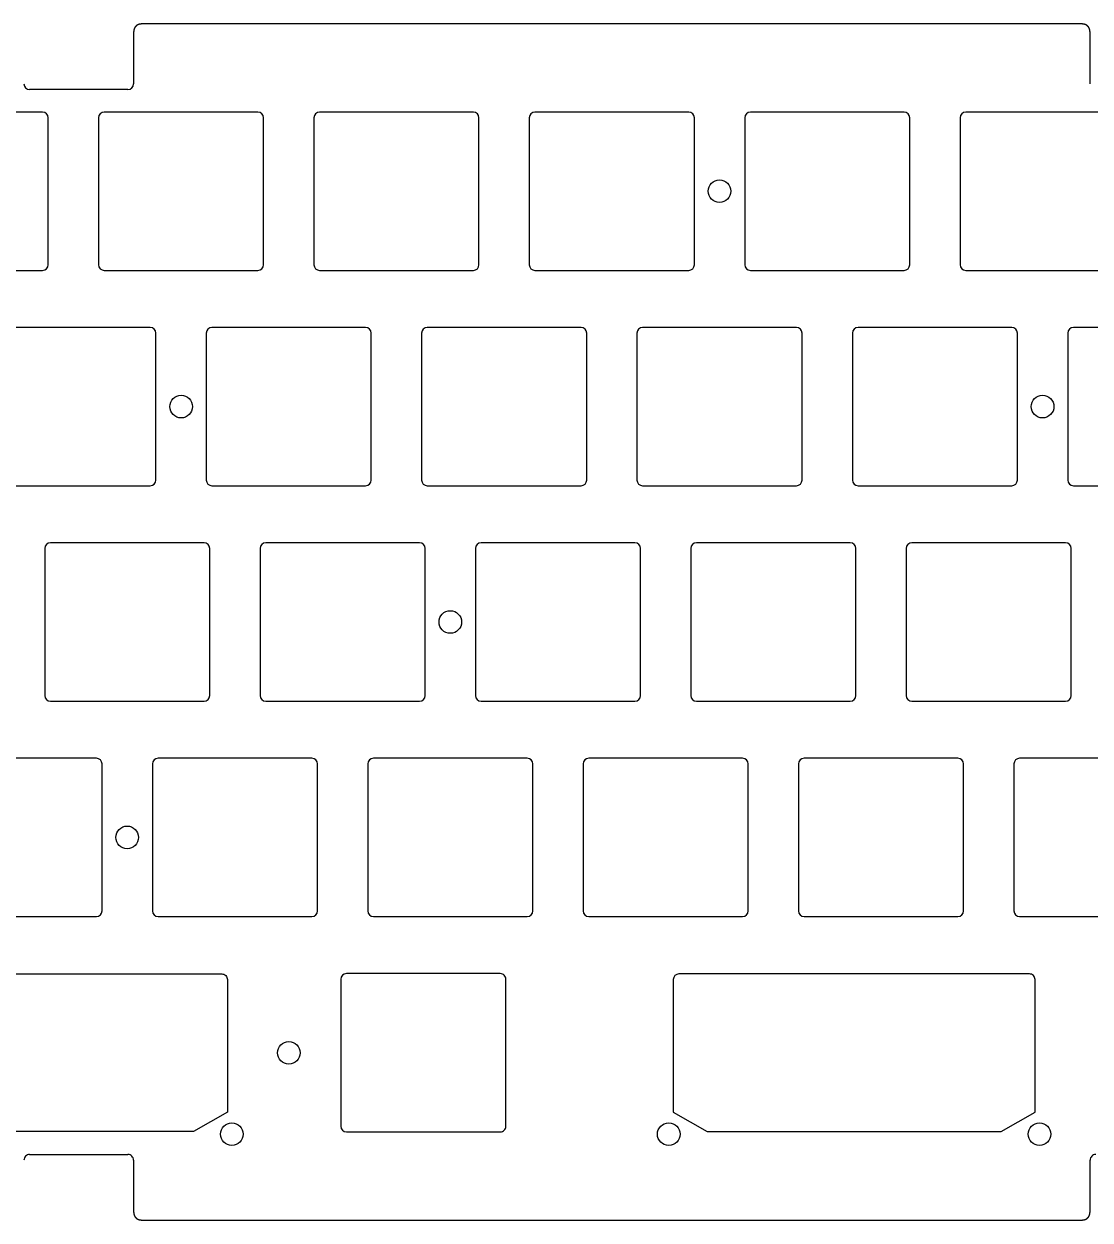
# Model space of a CAD drawing. Header units: millimetres. Extents: x -9 to 276, y -91 to 15.
# Drawn here: x 81.3 to 175.6, y -91 to 14.8 of the extents above; entities that cross this region are included whole.
import ezdxf

# ---------------------------------------------------------------- set-up
doc = ezdxf.new("R2010")
doc.units = ezdxf.units.MM
doc.layers.get('0').update_dxf_attribs({"linetype": 'CONTINUOUS'})
doc.layers.add('Edge.Cuts', color=53, linetype='CONTINUOUS', true_color=0xc8a339)

msp = doc.modelspace()

# ---------------------------------------------------------------- linework, layer by layer
for points in [[(99.34375, -69.725), (99.34375, -81.443), (96.34375, -83.175), (70.34375, -83.175), (67.34375, -81.443), (67.34375, -69.725, -0.4142123908), (67.84375, -69.225), (98.84375, -69.225, -0.4142135624)], [(123.98125, -69.7, 0.4142135624), (123.48125, -69.2), (109.88125, -69.2, 0.4142123908), (109.38125, -69.7), (109.38125, -82.7, 0.4142123908), (109.88125, -83.2), (123.48125, -83.2, 0.4142135624), (123.98125, -82.7)], [(170.78125, -69.725, 0.4142135624), (170.28125, -69.225), (139.28125, -69.225, 0.4142123908), (138.78125, -69.725), (138.78125, -81.443), (141.78125, -83.175), (167.78125, -83.175), (170.78125, -81.443)]]:
    msp.add_lwpolyline(points, format="xyb", close=True)
for centre in [(104.775, -76.2), (99.74375, -83.4), (138.38125, -83.4), (171.18125, -83.4)]:
    msp.add_circle(centre, 1)
at = {"layer": 'Edge.Cuts', "linetype": 'CONTINUOUS'}
for p, q in [((91.050165, 14.007492), (91.050147, 14)), ((91.050147, 14), (91.050147, 9.5)), ((91.050257, 14.018647), (91.050165, 14.007492)), ((91.050428, 14.029685), (91.050257, 14.018647)), ((91.050676, 14.040606), (91.050428, 14.029685)), ((91.051001, 14.051411), (91.050676, 14.040606)), ((91.051401, 14.062103), (91.051001, 14.051411)), ((91.051877, 14.072681), (91.051401, 14.062103)), ((91.052428, 14.083147), (91.051877, 14.072681)), ((91.053051, 14.093502), (91.052428, 14.083147)), ((91.053748, 14.103747), (91.053051, 14.093502)), ((91.054517, 14.113883), (91.053748, 14.103747)), ((91.055357, 14.123911), (91.054517, 14.113883)), ((91.056268, 14.133833), (91.055357, 14.123911)), ((91.057249, 14.143648), (91.056268, 14.133833)), ((91.058299, 14.153359), (91.057249, 14.143648)), ((91.059418, 14.162967), (91.058299, 14.153359)), ((91.060604, 14.172472), (91.059418, 14.162967)), ((91.061858, 14.181875), (91.060604, 14.172472)), ((91.063179, 14.191177), (91.061858, 14.181875)), ((91.064565, 14.20038), (91.063179, 14.191177)), ((91.066017, 14.209485), (91.064565, 14.20038)), ((91.067534, 14.218492), (91.066017, 14.209485)), ((91.069115, 14.227402), (91.067534, 14.218492)), ((91.07076, 14.236217), (91.069115, 14.227402)), ((91.072468, 14.244937), (91.07076, 14.236217)), ((91.074238, 14.253563), (91.072468, 14.244937)), ((91.076071, 14.262097), (91.074238, 14.253563)), ((91.077965, 14.270539), (91.076071, 14.262097)), ((91.07992, 14.27889), (91.077965, 14.270539)), ((91.081935, 14.287151), (91.07992, 14.27889)), ((91.084011, 14.295324), (91.081935, 14.287151)), ((91.086146, 14.303408), (91.084011, 14.295324)), ((91.088341, 14.311405), (91.086146, 14.303408)), ((91.090594, 14.319316), (91.088341, 14.311405)), ((91.092905, 14.327142), (91.090594, 14.319316)), ((91.095275, 14.334883), (91.092905, 14.327142)), ((91.097702, 14.342541), (91.095275, 14.334883)), ((91.100186, 14.350116), (91.097702, 14.342541)), ((91.102727, 14.357609), (91.100186, 14.350116)), ((91.105324, 14.365021), (91.102727, 14.357609)), ((91.107978, 14.372353), (91.105324, 14.365021)), ((91.110687, 14.379606), (91.107978, 14.372353)), ((91.113452, 14.38678), (91.110687, 14.379606)), ((91.116273, 14.393876), (91.113452, 14.38678)), ((91.119148, 14.400896), (91.116273, 14.393876)), ((91.122078, 14.407839), (91.119148, 14.400896)), ((91.125063, 14.414708), (91.122078, 14.407839)), ((91.128102, 14.421501), (91.125063, 14.414708)), ((91.131196, 14.428221), (91.128102, 14.421501)), ((91.134343, 14.434868), (91.131196, 14.428221)), ((91.137545, 14.441443), (91.134343, 14.434868)), ((91.1408, 14.447946), (91.137545, 14.441443)), ((91.144108, 14.454378), (91.1408, 14.447946)), ((91.14747, 14.46074), (91.144108, 14.454378)), ((91.150886, 14.467032), (91.14747, 14.46074)), ((91.154355, 14.473256), (91.150886, 14.467032)), ((91.157877, 14.479412), (91.154355, 14.473256)), ((91.161452, 14.4855), (91.157877, 14.479412)), ((91.165081, 14.491521), (91.161452, 14.4855)), ((91.168762, 14.497476), (91.165081, 14.491521)), ((91.172497, 14.503366), (91.168762, 14.497476)), ((91.176286, 14.509191), (91.172497, 14.503366)), ((91.180127, 14.514951), (91.176286, 14.509191)), ((91.184022, 14.520647), (91.180127, 14.514951)), ((91.18797, 14.526281), (91.184022, 14.520647)), ((91.191972, 14.531851), (91.18797, 14.526281)), ((91.196028, 14.53736), (91.191972, 14.531851)), ((91.200137, 14.542807), (91.196028, 14.53736)), ((91.2043, 14.548192), (91.200137, 14.542807)), ((91.208517, 14.553518), (91.2043, 14.548192)), ((91.212789, 14.558783), (91.208517, 14.553518)), ((91.217115, 14.563988), (91.212789, 14.558783)), ((91.221495, 14.569134), (91.217115, 14.563988)), ((91.225931, 14.574221), (91.221495, 14.569134)), ((91.230422, 14.57925), (91.225931, 14.574221)), ((91.234968, 14.584221), (91.230422, 14.57925)), ((91.23957, 14.589135), (91.234968, 14.584221)), ((91.244227, 14.593991), (91.23957, 14.589135)), ((91.248942, 14.598791), (91.244227, 14.593991)), ((91.25132, 14.601169), (91.248942, 14.598791)), ((91.253713, 14.603534), (91.25132, 14.601169)), ((91.256119, 14.605884), (91.253713, 14.603534)), ((91.25854, 14.608221), (91.256119, 14.605884)), ((91.260976, 14.610543), (91.25854, 14.608221)), ((91.263426, 14.612852), (91.260976, 14.610543)), ((91.26589, 14.615146), (91.263426, 14.612852)), ((91.268369, 14.617427), (91.26589, 14.615146)), ((91.270862, 14.619694), (91.268369, 14.617427)), ((91.27337, 14.621947), (91.270862, 14.619694)), ((91.275892, 14.624187), (91.27337, 14.621947)), ((91.278429, 14.626412), (91.275892, 14.624187)), ((91.280981, 14.628625), (91.278429, 14.626412)), ((91.283548, 14.630823), (91.280981, 14.628625)), ((91.28613, 14.633008), (91.283548, 14.630823)), ((91.288726, 14.635178), (91.28613, 14.633008)), ((91.291338, 14.637336), (91.288726, 14.635178)), ((91.293964, 14.63948), (91.291338, 14.637336)), ((91.296606, 14.641611), (91.293964, 14.63948)), ((91.299262, 14.643727), (91.296606, 14.641611)), ((91.301934, 14.645831), (91.299262, 14.643727)), ((91.304621, 14.647921), (91.301934, 14.645831)), ((91.307324, 14.649998), (91.304621, 14.647921)), ((91.310041, 14.65206), (91.307324, 14.649998)), ((91.312775, 14.65411), (91.310041, 14.65206)), ((91.315523, 14.656146), (91.312775, 14.65411)), ((91.318288, 14.65817), (91.315523, 14.656146)), ((91.321068, 14.660179), (91.318288, 14.65817)), ((91.323864, 14.662175), (91.321068, 14.660179)), ((91.326675, 14.664158), (91.323864, 14.662175)), ((91.329503, 14.666128), (91.326675, 14.664158)), ((91.332346, 14.668083), (91.329503, 14.666128)), ((91.335206, 14.670027), (91.332346, 14.668083)), ((91.338081, 14.671956), (91.335206, 14.670027)), ((91.340973, 14.673873), (91.338081, 14.671956)), ((91.34388, 14.675775), (91.340973, 14.673873)), ((91.346805, 14.677665), (91.34388, 14.675775)), ((91.349745, 14.679541), (91.346805, 14.677665)), ((91.352703, 14.681405), (91.349745, 14.679541)), ((91.355675, 14.683254), (91.352703, 14.681405)), ((91.358667, 14.685091), (91.355675, 14.683254)), ((91.361672, 14.686914), (91.358667, 14.685091)), ((91.364697, 14.688725), (91.361672, 14.686914)), ((91.367736, 14.690521), (91.364697, 14.688725)), ((91.370795, 14.692305), (91.367736, 14.690521)), ((91.373868, 14.694074), (91.370795, 14.692305)), ((91.376961, 14.695832), (91.373868, 14.694074)), ((91.380068, 14.697574), (91.376961, 14.695832)), ((91.383195, 14.699305), (91.380068, 14.697574)), ((91.386337, 14.701022), (91.383195, 14.699305)), ((91.389499, 14.702726), (91.386337, 14.701022)), ((91.392676, 14.704415), (91.389499, 14.702726)), ((91.395873, 14.706093), (91.392676, 14.704415)), ((91.399085, 14.707756), (91.395873, 14.706093)), ((91.402318, 14.709407), (91.399085, 14.707756)), ((91.405566, 14.711043), (91.402318, 14.709407)), ((91.408834, 14.712667), (91.405566, 14.711043)), ((91.412118, 14.714276), (91.408834, 14.712667)), ((91.415423, 14.715873), (91.412118, 14.714276)), ((91.418743, 14.717455), (91.415423, 14.715873)), ((91.422084, 14.719025), (91.418743, 14.717455)), ((91.425441, 14.72058), (91.422084, 14.719025)), ((91.42882, 14.722123), (91.425441, 14.72058)), ((91.432213, 14.723651), (91.42882, 14.722123)), ((91.435629, 14.725168), (91.432213, 14.723651)), ((91.43906, 14.726668), (91.435629, 14.725168)), ((91.442514, 14.728157), (91.43906, 14.726668)), ((91.445983, 14.729631), (91.442514, 14.728157)), ((91.449475, 14.731092), (91.445983, 14.729631)), ((91.452982, 14.732538), (91.449475, 14.731092)), ((91.456513, 14.733972), (91.452982, 14.732538)), ((91.460059, 14.73539), (91.456513, 14.733972)), ((91.463628, 14.736797), (91.460059, 14.73539)), ((91.467213, 14.738188), (91.463628, 14.736797)), ((91.470822, 14.739566), (91.467213, 14.738188)), ((91.474446, 14.740929), (91.470822, 14.739566)), ((91.478095, 14.74228), (91.474446, 14.740929)), ((91.481759, 14.743615), (91.478095, 14.74228)), ((91.485448, 14.744937), (91.481759, 14.743615)), ((91.489152, 14.746244), (91.485448, 14.744937)), ((91.492882, 14.747539), (91.489152, 14.746244)), ((91.496627, 14.748817), (91.492882, 14.747539)), ((91.500398, 14.750083), (91.496627, 14.748817)), ((91.504184, 14.751334), (91.500398, 14.750083)), ((91.507996, 14.752571), (91.504184, 14.751334)), ((91.511824, 14.753793), (91.507996, 14.752571)), ((91.515678, 14.755001), (91.511824, 14.753793)), ((91.519548, 14.756194), (91.515678, 14.755001)), ((91.523444, 14.757374), (91.519548, 14.756194)), ((91.527356, 14.758537), (91.523444, 14.757374)), ((91.531296, 14.759688), (91.527356, 14.758537)), ((91.535251, 14.760822), (91.531296, 14.759688)), ((91.539233, 14.761944), (91.535251, 14.760822)), ((91.543232, 14.763049), (91.539233, 14.761944)), ((91.547258, 14.76414), (91.543232, 14.763049)), ((91.5513, 14.765216), (91.547258, 14.76414)), ((91.555371, 14.766278), (91.5513, 14.765216)), ((91.559457, 14.767323), (91.555371, 14.766278)), ((91.563572, 14.768355), (91.559457, 14.767323)), ((91.567703, 14.76937), (91.563572, 14.768355)), ((91.571863, 14.770372), (91.567703, 14.76937)), ((91.57604, 14.771357), (91.571863, 14.770372)), ((91.580246, 14.772328), (91.57604, 14.771357)), ((91.584468, 14.773283), (91.580246, 14.772328)), ((91.588719, 14.774223), (91.584468, 14.773283)), ((91.592988, 14.775146), (91.588719, 14.774223)), ((91.597286, 14.776056), (91.592988, 14.775146)), ((91.601601, 14.776948), (91.597286, 14.776056)), ((91.605946, 14.777826), (91.601601, 14.776948)), ((91.610308, 14.778687), (91.605946, 14.777826)), ((91.614701, 14.779534), (91.610308, 14.778687)), ((91.61911, 14.780363), (91.614701, 14.779534)), ((91.623551, 14.781178), (91.61911, 14.780363)), ((91.628009, 14.781976), (91.623551, 14.781178)), ((91.632498, 14.782758), (91.628009, 14.781976)), ((91.637004, 14.783523), (91.632498, 14.782758)), ((91.641542, 14.784274), (91.637004, 14.783523)), ((91.646097, 14.785006), (91.641542, 14.784274)), ((91.650685, 14.785724), (91.646097, 14.785006)), ((91.65529, 14.786424), (91.650685, 14.785724)), ((91.659927, 14.787108), (91.65529, 14.786424)), ((91.664582, 14.787775), (91.659927, 14.787108)), ((91.66927, 14.788426), (91.664582, 14.787775)), ((91.673976, 14.789059), (91.66927, 14.788426)), ((91.678715, 14.789677), (91.673976, 14.789059)), ((91.683472, 14.790276), (91.678715, 14.789677)), ((91.688262, 14.790859), (91.683472, 14.790276)), ((91.69307, 14.791425), (91.688262, 14.790859)), ((91.697913, 14.791974), (91.69307, 14.791425)), ((91.702773, 14.792505), (91.697913, 14.791974)), ((91.707668, 14.793019), (91.702773, 14.792505)), ((91.712581, 14.793515), (91.707668, 14.793019)), ((91.717529, 14.793995), (91.712581, 14.793515)), ((91.722496, 14.794456), (91.717529, 14.793995)), ((91.727497, 14.7949), (91.722496, 14.794456)), ((91.732517, 14.795326), (91.727497, 14.7949)), ((91.737573, 14.795734), (91.732517, 14.795326)), ((91.742647, 14.796124), (91.737573, 14.795734)), ((91.747758, 14.796496), (91.742647, 14.796124)), ((91.752887, 14.796849), (91.747758, 14.796496)), ((91.758052, 14.797185), (91.752887, 14.796849)), ((91.763237, 14.797502), (91.758052, 14.797185)), ((91.768458, 14.797801), (91.763237, 14.797502)), ((91.773699, 14.798081), (91.768458, 14.797801)), ((91.778976, 14.798343), (91.773699, 14.798081)), ((91.784273, 14.798585), (91.778976, 14.798343)), ((91.789607, 14.798809), (91.784273, 14.798585)), ((91.794961, 14.799014), (91.789607, 14.798809)), ((91.800353, 14.7992), (91.794961, 14.799014)), ((91.805764, 14.799367), (91.800353, 14.7992)), ((91.811214, 14.799514), (91.805764, 14.799367)), ((91.816683, 14.799643), (91.811214, 14.799514)), ((91.822191, 14.799751), (91.816683, 14.799643)), ((91.827719, 14.799841), (91.822191, 14.799751)), ((91.833286, 14.79991), (91.827719, 14.799841)), ((91.838873, 14.79996), (91.833286, 14.79991)), ((91.8445, 14.79999), (91.838873, 14.79996)), ((91.850147, 14.8), (91.8445, 14.79999)), ((174.849852, 14.8), (91.850147, 14.8)), ((174.857344, 14.799982), (174.849852, 14.8)), ((174.868499, 14.79989), (174.857344, 14.799982)), ((174.879537, 14.799719), (174.868499, 14.79989)), ((174.890458, 14.799471), (174.879537, 14.799719)), ((174.901263, 14.799146), (174.890458, 14.799471)), ((174.911955, 14.798746), (174.901263, 14.799146)), ((174.922533, 14.79827), (174.911955, 14.798746)), ((174.932999, 14.797719), (174.922533, 14.79827)), ((174.943354, 14.797096), (174.932999, 14.797719)), ((174.953599, 14.796399), (174.943354, 14.797096)), ((174.963735, 14.79563), (174.953599, 14.796399)), ((174.973763, 14.79479), (174.963735, 14.79563)), ((174.983685, 14.793879), (174.973763, 14.79479)), ((174.9935, 14.792898), (174.983685, 14.793879)), ((175.003211, 14.791848), (174.9935, 14.792898)), ((175.012819, 14.790729), (175.003211, 14.791848)), ((175.022324, 14.789543), (175.012819, 14.790729)), ((175.031727, 14.788289), (175.022324, 14.789543)), ((175.041029, 14.786968), (175.031727, 14.788289)), ((175.050232, 14.785582), (175.041029, 14.786968)), ((175.059337, 14.78413), (175.050232, 14.785582)), ((175.068344, 14.782613), (175.059337, 14.78413)), ((175.077254, 14.781032), (175.068344, 14.782613)), ((175.086069, 14.779387), (175.077254, 14.781032)), ((175.094789, 14.777679), (175.086069, 14.779387)), ((175.103415, 14.775909), (175.094789, 14.777679)), ((175.111949, 14.774076), (175.103415, 14.775909)), ((175.120391, 14.772182), (175.111949, 14.774076)), ((175.128742, 14.770227), (175.120391, 14.772182)), ((175.137003, 14.768212), (175.128742, 14.770227)), ((175.145176, 14.766136), (175.137003, 14.768212)), ((175.15326, 14.764001), (175.145176, 14.766136)), ((175.161257, 14.761806), (175.15326, 14.764001)), ((175.169168, 14.759553), (175.161257, 14.761806)), ((175.176994, 14.757242), (175.169168, 14.759553)), ((175.184735, 14.754872), (175.176994, 14.757242)), ((175.192393, 14.752445), (175.184735, 14.754872)), ((175.199968, 14.749961), (175.192393, 14.752445)), ((175.207461, 14.74742), (175.199968, 14.749961)), ((175.214873, 14.744823), (175.207461, 14.74742)), ((175.222205, 14.742169), (175.214873, 14.744823)), ((175.229458, 14.73946), (175.222205, 14.742169)), ((175.236632, 14.736695), (175.229458, 14.73946)), ((175.243728, 14.733874), (175.236632, 14.736695)), ((175.250748, 14.730999), (175.243728, 14.733874)), ((175.257691, 14.728069), (175.250748, 14.730999)), ((175.26456, 14.725084), (175.257691, 14.728069)), ((175.271353, 14.722045), (175.26456, 14.725084)), ((175.278073, 14.718951), (175.271353, 14.722045)), ((175.28472, 14.715804), (175.278073, 14.718951)), ((175.291295, 14.712602), (175.28472, 14.715804)), ((175.297798, 14.709347), (175.291295, 14.712602)), ((175.30423, 14.706039), (175.297798, 14.709347)), ((175.310592, 14.702677), (175.30423, 14.706039)), ((175.316884, 14.699261), (175.310592, 14.702677)), ((175.323108, 14.695792), (175.316884, 14.699261)), ((175.329264, 14.69227), (175.323108, 14.695792)), ((175.335352, 14.688695), (175.329264, 14.69227)), ((175.341373, 14.685066), (175.335352, 14.688695)), ((175.347328, 14.681385), (175.341373, 14.685066)), ((175.353218, 14.67765), (175.347328, 14.681385)), ((175.359043, 14.673861), (175.353218, 14.67765)), ((175.364803, 14.67002), (175.359043, 14.673861)), ((175.370499, 14.666125), (175.364803, 14.67002)), ((175.376133, 14.662177), (175.370499, 14.666125)), ((175.381703, 14.658175), (175.376133, 14.662177)), ((175.387212, 14.654119), (175.381703, 14.658175)), ((175.392659, 14.65001), (175.387212, 14.654119)), ((175.398044, 14.645847), (175.392659, 14.65001)), ((175.40337, 14.64163), (175.398044, 14.645847)), ((175.408635, 14.637358), (175.40337, 14.64163)), ((175.41384, 14.633032), (175.408635, 14.637358)), ((175.418986, 14.628652), (175.41384, 14.633032)), ((175.424073, 14.624216), (175.418986, 14.628652)), ((175.429102, 14.619725), (175.424073, 14.624216)), ((175.434073, 14.615179), (175.429102, 14.619725)), ((175.438987, 14.610577), (175.434073, 14.615179)), ((175.443843, 14.60592), (175.438987, 14.610577)), ((175.448643, 14.601205), (175.443843, 14.60592)), ((175.451021, 14.598827), (175.448643, 14.601205)), ((175.453386, 14.596434), (175.451021, 14.598827)), ((175.455736, 14.594028), (175.453386, 14.596434)), ((175.458073, 14.591607), (175.455736, 14.594028)), ((175.460395, 14.589171), (175.458073, 14.591607)), ((175.462704, 14.586721), (175.460395, 14.589171)), ((175.464998, 14.584257), (175.462704, 14.586721)), ((175.467279, 14.581778), (175.464998, 14.584257)), ((175.469546, 14.579285), (175.467279, 14.581778)), ((175.471799, 14.576777), (175.469546, 14.579285)), ((175.474039, 14.574255), (175.471799, 14.576777)), ((175.476264, 14.571718), (175.474039, 14.574255)), ((175.478477, 14.569166), (175.476264, 14.571718)), ((175.480675, 14.566599), (175.478477, 14.569166)), ((175.48286, 14.564017), (175.480675, 14.566599)), ((175.48503, 14.561421), (175.48286, 14.564017)), ((175.487188, 14.558809), (175.48503, 14.561421)), ((175.489332, 14.556183), (175.487188, 14.558809)), ((175.491463, 14.553541), (175.489332, 14.556183)), ((175.493579, 14.550885), (175.491463, 14.553541)), ((175.495683, 14.548213), (175.493579, 14.550885)), ((175.497773, 14.545526), (175.495683, 14.548213)), ((175.49985, 14.542823), (175.497773, 14.545526)), ((175.501912, 14.540106), (175.49985, 14.542823)), ((175.503962, 14.537372), (175.501912, 14.540106)), ((175.505998, 14.534624), (175.503962, 14.537372)), ((175.508022, 14.531859), (175.505998, 14.534624)), ((175.510031, 14.529079), (175.508022, 14.531859)), ((175.512027, 14.526283), (175.510031, 14.529079)), ((175.51401, 14.523472), (175.512027, 14.526283)), ((175.51598, 14.520644), (175.51401, 14.523472)), ((175.517935, 14.517801), (175.51598, 14.520644)), ((175.519879, 14.514941), (175.517935, 14.517801)), ((175.521808, 14.512066), (175.519879, 14.514941)), ((175.523725, 14.509174), (175.521808, 14.512066)), ((175.525627, 14.506267), (175.523725, 14.509174)), ((175.527517, 14.503342), (175.525627, 14.506267)), ((175.529393, 14.500402), (175.527517, 14.503342)), ((175.531257, 14.497444), (175.529393, 14.500402)), ((175.533106, 14.494472), (175.531257, 14.497444)), ((175.534943, 14.49148), (175.533106, 14.494472)), ((175.536766, 14.488475), (175.534943, 14.49148)), ((175.538577, 14.48545), (175.536766, 14.488475)), ((175.540373, 14.482411), (175.538577, 14.48545)), ((175.542157, 14.479352), (175.540373, 14.482411)), ((175.543926, 14.476279), (175.542157, 14.479352)), ((175.545684, 14.473186), (175.543926, 14.476279)), ((175.547426, 14.470079), (175.545684, 14.473186)), ((175.549157, 14.466952), (175.547426, 14.470079)), ((175.550874, 14.46381), (175.549157, 14.466952)), ((175.552578, 14.460648), (175.550874, 14.46381)), ((175.554267, 14.457471), (175.552578, 14.460648)), ((175.555945, 14.454274), (175.554267, 14.457471)), ((175.557608, 14.451062), (175.555945, 14.454274)), ((175.559259, 14.447829), (175.557608, 14.451062)), ((175.560895, 14.444581), (175.559259, 14.447829)), ((175.562519, 14.441313), (175.560895, 14.444581)), ((175.564128, 14.438029), (175.562519, 14.441313)), ((175.565725, 14.434724), (175.564128, 14.438029)), ((175.567307, 14.431404), (175.565725, 14.434724)), ((175.568877, 14.428063), (175.567307, 14.431404)), ((175.570432, 14.424706), (175.568877, 14.428063)), ((175.571975, 14.421327), (175.570432, 14.424706)), ((175.573503, 14.417934), (175.571975, 14.421327)), ((175.57502, 14.414518), (175.573503, 14.417934)), ((175.57652, 14.411087), (175.57502, 14.414518)), ((175.578009, 14.407633), (175.57652, 14.411087)), ((175.579483, 14.404164), (175.578009, 14.407633)), ((175.580944, 14.400672), (175.579483, 14.404164)), ((175.58239, 14.397165), (175.580944, 14.400672)), ((175.583824, 14.393634), (175.58239, 14.397165)), ((175.585242, 14.390088), (175.583824, 14.393634)), ((175.586649, 14.386519), (175.585242, 14.390088)), ((175.58804, 14.382934), (175.586649, 14.386519)), ((175.589418, 14.379325), (175.58804, 14.382934)), ((175.590781, 14.375701), (175.589418, 14.379325)), ((175.592132, 14.372052), (175.590781, 14.375701)), ((175.593467, 14.368388), (175.592132, 14.372052)), ((175.594789, 14.364699), (175.593467, 14.368388)), ((175.596096, 14.360995), (175.594789, 14.364699)), ((175.597391, 14.357265), (175.596096, 14.360995)), ((175.598669, 14.35352), (175.597391, 14.357265)), ((175.599935, 14.349749), (175.598669, 14.35352)), ((175.601186, 14.345963), (175.599935, 14.349749)), ((175.602423, 14.342151), (175.601186, 14.345963)), ((175.603645, 14.338323), (175.602423, 14.342151)), ((175.604853, 14.334469), (175.603645, 14.338323)), ((175.606046, 14.330599), (175.604853, 14.334469)), ((175.607226, 14.326703), (175.606046, 14.330599)), ((175.608389, 14.322791), (175.607226, 14.326703)), ((175.60954, 14.318851), (175.608389, 14.322791)), ((175.610674, 14.314896), (175.60954, 14.318851)), ((175.611796, 14.310914), (175.610674, 14.314896)), ((175.612901, 14.306915), (175.611796, 14.310914)), ((175.613992, 14.302889), (175.612901, 14.306915)), ((175.615068, 14.298847), (175.613992, 14.302889)), ((175.61613, 14.294776), (175.615068, 14.298847)), ((175.617175, 14.29069), (175.61613, 14.294776)), ((175.618207, 14.286575), (175.617175, 14.29069)), ((175.619222, 14.282444), (175.618207, 14.286575)), ((175.620224, 14.278284), (175.619222, 14.282444)), ((175.621209, 14.274107), (175.620224, 14.278284)), ((175.62218, 14.269901), (175.621209, 14.274107)), ((175.623135, 14.265679), (175.62218, 14.269901)), ((175.624075, 14.261428), (175.623135, 14.265679)), ((175.624998, 14.257159), (175.624075, 14.261428)), ((175.625908, 14.252861), (175.624998, 14.257159)), ((175.6268, 14.248546), (175.625908, 14.252861)), ((175.627678, 14.244201), (175.6268, 14.248546)), ((175.628539, 14.239839), (175.627678, 14.244201)), ((175.629386, 14.235446), (175.628539, 14.239839)), ((175.630215, 14.231037), (175.629386, 14.235446)), ((175.63103, 14.226596), (175.630215, 14.231037)), ((175.631828, 14.222138), (175.63103, 14.226596)), ((175.63261, 14.217649), (175.631828, 14.222138)), ((175.633375, 14.213143), (175.63261, 14.217649)), ((175.634126, 14.208605), (175.633375, 14.213143)), ((175.634858, 14.20405), (175.634126, 14.208605)), ((175.635576, 14.199462), (175.634858, 14.20405)), ((175.636276, 14.194857), (175.635576, 14.199462)), ((175.63696, 14.19022), (175.636276, 14.194857)), ((175.637627, 14.185565), (175.63696, 14.19022)), ((175.638278, 14.180877), (175.637627, 14.185565)), ((175.638911, 14.176171), (175.638278, 14.180877)), ((175.639529, 14.171432), (175.638911, 14.176171)), ((175.640128, 14.166675), (175.639529, 14.171432)), ((175.640711, 14.161885), (175.640128, 14.166675)), ((175.641277, 14.157077), (175.640711, 14.161885)), ((175.641826, 14.152234), (175.641277, 14.157077)), ((175.642357, 14.147374), (175.641826, 14.152234)), ((175.642871, 14.142479), (175.642357, 14.147374)), ((175.643367, 14.137566), (175.642871, 14.142479)), ((175.643847, 14.132618), (175.643367, 14.137566)), ((175.644308, 14.127651), (175.643847, 14.132618)), ((175.644752, 14.12265), (175.644308, 14.127651)), ((175.645178, 14.11763), (175.644752, 14.12265)), ((175.645586, 14.112574), (175.645178, 14.11763)), ((175.645976, 14.1075), (175.645586, 14.112574)), ((175.646348, 14.102389), (175.645976, 14.1075)), ((175.646701, 14.09726), (175.646348, 14.102389)), ((175.647037, 14.092095), (175.646701, 14.09726)), ((175.647354, 14.08691), (175.647037, 14.092095)), ((175.647653, 14.081689), (175.647354, 14.08691)), ((175.647933, 14.076448), (175.647653, 14.081689)), ((175.648195, 14.071171), (175.647933, 14.076448)), ((175.648437, 14.065874), (175.648195, 14.071171)), ((175.648661, 14.06054), (175.648437, 14.065874)), ((175.648866, 14.055186), (175.648661, 14.06054)), ((175.649052, 14.049794), (175.648866, 14.055186)), ((175.649219, 14.044383), (175.649052, 14.049794)), ((175.649366, 14.038933), (175.649219, 14.044383)), ((175.649495, 14.033464), (175.649366, 14.038933)), ((175.649603, 14.027956), (175.649495, 14.033464)), ((175.649693, 14.022428), (175.649603, 14.027956)), ((175.649762, 14.016861), (175.649693, 14.022428)), ((175.649812, 14.011274), (175.649762, 14.016861)), ((175.649842, 14.005647), (175.649812, 14.011274)), ((175.649852, 14), (175.649842, 14.005647)), ((175.649852, 9.5), (175.649852, 14)), ((90.550147, 9), (81.849147, 9)), ((83, 7), (69.4, 7)), ((83.5, -6.5), (83.5, 6.5)), ((87.95, 6.5), (87.95, -6.5)), ((102.05, 7), (88.45, 7)), ((102.55, -6.5), (102.55, 6.5)), ((107, 6.5), (107, -6.5)), ((121.1, 7), (107.5, 7)), ((121.6, -6.5), (121.6, 6.5)), ((126.05, 6.5), (126.05, -6.5)), ((140.15, 7), (126.55, 7)), ((140.65, -6.5), (140.65, 6.5)), ((145.1, 6.5), (145.1, -6.5)), ((159.2, 7), (145.6, 7)), ((159.7, -6.5), (159.7, 6.5)), ((164.15, 6.5), (164.15, -6.5)), ((178.25, 7), (164.65, 7)), ((69.4, -7), (83, -7)), ((88.45, -7), (102.05, -7)), ((107.5, -7), (121.1, -7)), ((126.55, -7), (140.15, -7)), ((145.6, -7), (159.2, -7)), ((164.65, -7), (178.25, -7)), ((92.525, -12.05), (78.925, -12.05)), ((93.025, -25.55), (93.025, -12.55)), ((97.475, -12.55), (97.475, -25.55)), ((111.575, -12.05), (97.975, -12.05)), ((112.075, -25.55), (112.075, -12.55)), ((116.525, -12.55), (116.525, -25.55)), ((130.625, -12.05), (117.025, -12.05)), ((131.125, -25.55), (131.125, -12.55)), ((135.575, -12.55), (135.575, -25.55)), ((149.675, -12.05), (136.075, -12.05)), ((150.175, -25.55), (150.175, -12.55)), ((154.625, -12.55), (154.625, -25.55)), ((168.725, -12.05), (155.125, -12.05)), ((169.225, -25.55), (169.225, -12.55)), ((173.675, -12.55), (173.675, -25.55)), ((187.775, -12.05), (174.175, -12.05)), ((78.925, -26.05), (92.525, -26.05)), ((97.975, -26.05), (111.575, -26.05)), ((117.025, -26.05), (130.625, -26.05)), ((136.075, -26.05), (149.675, -26.05)), ((155.125, -26.05), (168.725, -26.05)), ((174.175, -26.05), (187.775, -26.05)), ((83.1875, -31.6), (83.1875, -44.6)), ((97.2875, -31.1), (83.6875, -31.1)), ((97.7875, -44.6), (97.7875, -31.6)), ((102.2375, -31.6), (102.2375, -44.6)), ((116.3375, -31.1), (102.7375, -31.1)), ((116.8375, -44.6), (116.8375, -31.6)), ((121.2875, -31.6), (121.2875, -44.6)), ((135.3875, -31.1), (121.7875, -31.1)), ((135.8875, -44.6), (135.8875, -31.6)), ((140.3375, -31.6), (140.3375, -44.6)), ((154.4375, -31.1), (140.8375, -31.1)), ((154.9375, -44.6), (154.9375, -31.6)), ((159.3875, -31.6), (159.3875, -44.6)), ((173.4875, -31.1), (159.8875, -31.1)), ((173.9875, -44.6), (173.9875, -31.6)), ((83.6875, -45.1), (97.2875, -45.1)), ((102.7375, -45.1), (116.3375, -45.1)), ((121.7875, -45.1), (135.3875, -45.1)), ((140.8375, -45.1), (154.4375, -45.1)), ((159.8875, -45.1), (173.4875, -45.1)), ((87.7625, -50.15), (74.1625, -50.15)), ((88.2625, -63.65), (88.2625, -50.65)), ((92.7125, -50.65), (92.7125, -63.65)), ((106.8125, -50.15), (93.2125, -50.15)), ((107.3125, -63.65), (107.3125, -50.65)), ((111.7625, -50.65), (111.7625, -63.65)), ((125.8625, -50.15), (112.2625, -50.15)), ((126.3625, -63.65), (126.3625, -50.65)), ((130.8125, -50.65), (130.8125, -63.65)), ((144.9125, -50.15), (131.3125, -50.15)), ((145.4125, -63.65), (145.4125, -50.65)), ((149.8625, -50.65), (149.8625, -63.65)), ((163.9625, -50.15), (150.3625, -50.15)), ((164.4625, -63.65), (164.4625, -50.65)), ((168.9125, -50.65), (168.9125, -63.65)), ((183.0125, -50.15), (169.4125, -50.15)), ((74.1625, -64.15), (87.7625, -64.15)), ((93.2125, -64.15), (106.8125, -64.15)), ((112.2625, -64.15), (125.8625, -64.15)), ((131.3125, -64.15), (144.9125, -64.15)), ((150.3625, -64.15), (163.9625, -64.15)), ((169.4125, -64.15), (183.0125, -64.15)), ((81.849147, -85.199997), (90.550147, -85.199997)), ((91.050147, -85.699997), (91.050147, -90.199997)), ((175.649852, -90.199997), (175.649852, -85.699997)), ((91.050147, -90.199997), (91.050157, -90.205644)), ((91.050157, -90.205644), (91.050187, -90.211271)), ((91.050187, -90.211271), (91.050237, -90.216858)), ((91.050237, -90.216858), (91.050306, -90.222425)), ((91.050306, -90.222425), (91.050396, -90.227953)), ((91.050396, -90.227953), (91.050504, -90.233461)), ((91.050504, -90.233461), (91.050633, -90.23893)), ((91.050633, -90.23893), (91.05078, -90.24438)), ((91.05078, -90.24438), (91.050947, -90.249791)), ((91.050947, -90.249791), (91.051133, -90.255183)), ((91.051133, -90.255183), (91.051338, -90.260537)), ((91.051338, -90.260537), (91.051562, -90.265871)), ((91.051562, -90.265871), (91.051804, -90.271168)), ((91.051804, -90.271168), (91.052066, -90.276445)), ((91.052066, -90.276445), (91.052346, -90.281686)), ((91.052346, -90.281686), (91.052645, -90.286907)), ((91.052645, -90.286907), (91.052962, -90.292092)), ((91.052962, -90.292092), (91.053298, -90.297257)), ((91.053298, -90.297257), (91.053651, -90.302386)), ((91.053651, -90.302386), (91.054023, -90.307497)), ((91.054023, -90.307497), (91.054413, -90.312571)), ((91.054413, -90.312571), (91.054821, -90.317627)), ((91.054821, -90.317627), (91.055247, -90.322647)), ((91.055247, -90.322647), (91.055691, -90.327648)), ((91.055691, -90.327648), (91.056152, -90.332615)), ((91.056152, -90.332615), (91.056632, -90.337563)), ((91.056632, -90.337563), (91.057128, -90.342476)), ((91.057128, -90.342476), (91.057642, -90.347371)), ((91.057642, -90.347371), (91.058173, -90.352231)), ((91.058173, -90.352231), (91.058722, -90.357074)), ((91.058722, -90.357074), (91.059288, -90.361882)), ((91.059288, -90.361882), (91.059871, -90.366672)), ((91.059871, -90.366672), (91.06047, -90.371429)), ((91.06047, -90.371429), (91.061088, -90.376168)), ((91.061088, -90.376168), (91.061721, -90.380874)), ((91.061721, -90.380874), (91.062372, -90.385562)), ((91.062372, -90.385562), (91.063039, -90.390217)), ((91.063039, -90.390217), (91.063723, -90.394854)), ((91.063723, -90.394854), (91.064423, -90.399459)), ((91.064423, -90.399459), (91.065141, -90.404047)), ((91.065141, -90.404047), (91.065873, -90.408602)), ((91.065873, -90.408602), (91.066624, -90.41314)), ((91.066624, -90.41314), (91.067389, -90.417646)), ((91.067389, -90.417646), (91.068171, -90.422135)), ((91.068171, -90.422135), (91.068969, -90.426593)), ((91.068969, -90.426593), (91.069784, -90.431034)), ((91.069784, -90.431034), (91.070613, -90.435443)), ((91.070613, -90.435443), (91.07146, -90.439836)), ((91.07146, -90.439836), (91.072321, -90.444198)), ((91.072321, -90.444198), (91.073199, -90.448543)), ((91.073199, -90.448543), (91.074091, -90.452858)), ((91.074091, -90.452858), (91.075001, -90.457156)), ((91.075001, -90.457156), (91.075924, -90.461425)), ((91.075924, -90.461425), (91.076864, -90.465676)), ((91.076864, -90.465676), (91.077819, -90.469898)), ((91.077819, -90.469898), (91.07879, -90.474104)), ((91.07879, -90.474104), (91.079775, -90.478281)), ((91.079775, -90.478281), (91.080777, -90.482441)), ((91.080777, -90.482441), (91.081792, -90.486572)), ((91.081792, -90.486572), (91.082824, -90.490687)), ((91.082824, -90.490687), (91.083869, -90.494773)), ((91.083869, -90.494773), (91.084931, -90.498844)), ((91.084931, -90.498844), (91.086007, -90.502886)), ((91.086007, -90.502886), (91.087098, -90.506912)), ((91.087098, -90.506912), (91.088203, -90.510911)), ((91.088203, -90.510911), (91.089325, -90.514893)), ((91.089325, -90.514893), (91.090459, -90.518848)), ((91.090459, -90.518848), (91.09161, -90.522788)), ((91.09161, -90.522788), (91.092773, -90.5267)), ((91.092773, -90.5267), (91.093953, -90.530596)), ((91.093953, -90.530596), (91.095146, -90.534466)), ((91.095146, -90.534466), (91.096354, -90.53832)), ((91.096354, -90.53832), (91.097576, -90.542148)), ((91.097576, -90.542148), (91.098813, -90.54596)), ((91.098813, -90.54596), (91.100064, -90.549746)), ((91.100064, -90.549746), (91.10133, -90.553517)), ((91.10133, -90.553517), (91.102608, -90.557262)), ((91.102608, -90.557262), (91.103903, -90.560992)), ((91.103903, -90.560992), (91.10521, -90.564696)), ((91.10521, -90.564696), (91.106532, -90.568385)), ((91.106532, -90.568385), (91.107867, -90.572049)), ((91.107867, -90.572049), (91.109218, -90.575698)), ((91.109218, -90.575698), (91.110581, -90.579322)), ((91.110581, -90.579322), (91.111959, -90.582931)), ((91.111959, -90.582931), (91.11335, -90.586516)), ((91.11335, -90.586516), (91.114757, -90.590085)), ((91.114757, -90.590085), (91.116175, -90.593631)), ((91.116175, -90.593631), (91.117609, -90.597162)), ((91.117609, -90.597162), (91.119055, -90.600669)), ((91.119055, -90.600669), (91.120516, -90.604161)), ((91.120516, -90.604161), (91.12199, -90.60763)), ((91.12199, -90.60763), (91.123479, -90.611084)), ((91.123479, -90.611084), (91.124979, -90.614515)), ((91.124979, -90.614515), (91.126496, -90.617931)), ((91.126496, -90.617931), (91.128024, -90.621324)), ((91.128024, -90.621324), (91.129567, -90.624703)), ((91.129567, -90.624703), (91.131122, -90.62806)), ((91.131122, -90.62806), (91.132692, -90.631401)), ((91.132692, -90.631401), (91.134274, -90.634721)), ((91.134274, -90.634721), (91.135871, -90.638026)), ((91.135871, -90.638026), (91.13748, -90.64131)), ((91.13748, -90.64131), (91.139104, -90.644578)), ((91.139104, -90.644578), (91.14074, -90.647826)), ((91.14074, -90.647826), (91.142391, -90.651059)), ((91.142391, -90.651059), (91.144054, -90.654271)), ((91.144054, -90.654271), (91.145732, -90.657468)), ((91.145732, -90.657468), (91.147421, -90.660645)), ((91.147421, -90.660645), (91.149125, -90.663807)), ((91.149125, -90.663807), (91.150842, -90.666949)), ((91.150842, -90.666949), (91.152573, -90.670076)), ((91.152573, -90.670076), (91.154315, -90.673183)), ((91.154315, -90.673183), (91.156073, -90.676276)), ((91.156073, -90.676276), (91.157842, -90.679349)), ((91.157842, -90.679349), (91.159626, -90.682408)), ((91.159626, -90.682408), (91.161422, -90.685447)), ((91.161422, -90.685447), (91.163233, -90.688472)), ((91.163233, -90.688472), (91.165056, -90.691477)), ((91.165056, -90.691477), (91.166893, -90.694469)), ((91.166893, -90.694469), (91.168742, -90.697441)), ((91.168742, -90.697441), (91.170606, -90.700399)), ((91.170606, -90.700399), (91.172482, -90.703339)), ((91.172482, -90.703339), (91.174372, -90.706264)), ((91.174372, -90.706264), (91.176274, -90.709171)), ((91.176274, -90.709171), (91.178191, -90.712063)), ((91.178191, -90.712063), (91.18012, -90.714938)), ((91.18012, -90.714938), (91.182064, -90.717798)), ((91.182064, -90.717798), (91.184019, -90.720641)), ((91.184019, -90.720641), (91.185989, -90.723469)), ((91.185989, -90.723469), (91.187972, -90.72628)), ((91.187972, -90.72628), (91.189968, -90.729076)), ((91.189968, -90.729076), (91.191977, -90.731856)), ((91.191977, -90.731856), (91.194001, -90.734621)), ((91.194001, -90.734621), (91.196037, -90.737369)), ((91.196037, -90.737369), (91.198087, -90.740103)), ((91.198087, -90.740103), (91.200149, -90.74282)), ((91.200149, -90.74282), (91.202226, -90.745523)), ((91.202226, -90.745523), (91.204316, -90.74821)), ((91.204316, -90.74821), (91.20642, -90.750882)), ((91.20642, -90.750882), (91.208536, -90.753538)), ((91.208536, -90.753538), (91.210667, -90.75618)), ((91.210667, -90.75618), (91.212811, -90.758806)), ((91.212811, -90.758806), (91.214969, -90.761418)), ((91.214969, -90.761418), (91.217139, -90.764014)), ((91.217139, -90.764014), (91.219324, -90.766596)), ((91.219324, -90.766596), (91.221522, -90.769163)), ((91.221522, -90.769163), (91.223735, -90.771715)), ((91.223735, -90.771715), (91.22596, -90.774252)), ((91.22596, -90.774252), (91.2282, -90.776774)), ((91.2282, -90.776774), (91.230453, -90.779282)), ((91.230453, -90.779282), (91.23272, -90.781775)), ((91.23272, -90.781775), (91.235001, -90.784254)), ((91.235001, -90.784254), (91.237295, -90.786718)), ((91.237295, -90.786718), (91.239604, -90.789168)), ((91.239604, -90.789168), (91.241926, -90.791604)), ((91.241926, -90.791604), (91.244263, -90.794025)), ((91.244263, -90.794025), (91.246613, -90.796431)), ((91.246613, -90.796431), (91.248978, -90.798824)), ((91.248978, -90.798824), (91.251356, -90.801202)), ((91.251356, -90.801202), (91.256156, -90.805917)), ((91.256156, -90.805917), (91.261012, -90.810574)), ((91.261012, -90.810574), (91.265926, -90.815176)), ((91.265926, -90.815176), (91.270897, -90.819722)), ((91.270897, -90.819722), (91.275926, -90.824213)), ((91.275926, -90.824213), (91.281013, -90.828649)), ((91.281013, -90.828649), (91.286159, -90.833029)), ((91.286159, -90.833029), (91.291364, -90.837355)), ((91.291364, -90.837355), (91.296629, -90.841627)), ((91.296629, -90.841627), (91.301955, -90.845844)), ((91.301955, -90.845844), (91.30734, -90.850007)), ((91.30734, -90.850007), (91.312787, -90.854116)), ((91.312787, -90.854116), (91.318296, -90.858172)), ((91.318296, -90.858172), (91.323866, -90.862174)), ((91.323866, -90.862174), (91.3295, -90.866122)), ((91.3295, -90.866122), (91.335196, -90.870017)), ((91.335196, -90.870017), (91.340956, -90.873858)), ((91.340956, -90.873858), (91.346781, -90.877647)), ((91.346781, -90.877647), (91.352671, -90.881382)), ((91.352671, -90.881382), (91.358626, -90.885063)), ((91.358626, -90.885063), (91.364647, -90.888692)), ((91.364647, -90.888692), (91.370735, -90.892267)), ((91.370735, -90.892267), (91.376891, -90.895789)), ((91.376891, -90.895789), (91.383115, -90.899258)), ((91.383115, -90.899258), (91.389407, -90.902674)), ((91.389407, -90.902674), (91.395769, -90.906036)), ((91.395769, -90.906036), (91.402201, -90.909344)), ((91.402201, -90.909344), (91.408704, -90.912599)), ((91.408704, -90.912599), (91.415279, -90.915801)), ((91.415279, -90.915801), (91.421926, -90.918948)), ((91.421926, -90.918948), (91.428646, -90.922042)), ((91.428646, -90.922042), (91.435439, -90.925081)), ((91.435439, -90.925081), (91.442308, -90.928066)), ((91.442308, -90.928066), (91.449251, -90.930996)), ((91.449251, -90.930996), (91.456271, -90.933871)), ((91.456271, -90.933871), (91.463367, -90.936692)), ((91.463367, -90.936692), (91.470541, -90.939457)), ((91.470541, -90.939457), (91.477794, -90.942166)), ((91.477794, -90.942166), (91.485126, -90.94482)), ((91.485126, -90.94482), (91.492538, -90.947417)), ((91.492538, -90.947417), (91.500031, -90.949958)), ((91.500031, -90.949958), (91.507606, -90.952442)), ((91.507606, -90.952442), (91.515264, -90.954869)), ((91.515264, -90.954869), (91.523005, -90.957239)), ((91.523005, -90.957239), (91.530831, -90.95955)), ((91.530831, -90.95955), (91.538742, -90.961803)), ((91.538742, -90.961803), (91.546739, -90.963998)), ((91.546739, -90.963998), (91.554823, -90.966133)), ((91.554823, -90.966133), (91.562996, -90.968209)), ((91.562996, -90.968209), (91.571257, -90.970224)), ((91.571257, -90.970224), (91.579608, -90.972179)), ((91.579608, -90.972179), (91.58805, -90.974073)), ((91.58805, -90.974073), (91.596584, -90.975906)), ((91.596584, -90.975906), (91.60521, -90.977676)), ((91.60521, -90.977676), (91.61393, -90.979384)), ((91.61393, -90.979384), (91.622745, -90.981029)), ((91.622745, -90.981029), (91.631655, -90.98261)), ((91.631655, -90.98261), (91.640662, -90.984127)), ((91.640662, -90.984127), (91.649767, -90.985579)), ((91.649767, -90.985579), (91.65897, -90.986965)), ((91.65897, -90.986965), (91.668272, -90.988286)), ((175.030729, -90.988423), (175.035417, -90.987772)), ((175.035417, -90.987772), (175.040072, -90.987105)), ((175.040072, -90.987105), (175.044709, -90.986421)), ((175.044709, -90.986421), (175.049314, -90.985721)), ((175.049314, -90.985721), (175.053902, -90.985003)), ((175.053902, -90.985003), (175.058457, -90.984271)), ((175.058457, -90.984271), (175.062995, -90.98352)), ((175.062995, -90.98352), (175.067501, -90.982755)), ((175.067501, -90.982755), (175.07199, -90.981973)), ((175.07199, -90.981973), (175.076448, -90.981175)), ((175.076448, -90.981175), (175.080889, -90.98036)), ((175.080889, -90.98036), (175.085298, -90.979531)), ((175.085298, -90.979531), (175.089691, -90.978684)), ((175.089691, -90.978684), (175.094053, -90.977823)), ((175.094053, -90.977823), (175.098398, -90.976945)), ((175.098398, -90.976945), (175.102713, -90.976053)), ((175.102713, -90.976053), (175.107011, -90.975143)), ((175.107011, -90.975143), (175.11128, -90.97422)), ((175.11128, -90.97422), (175.115531, -90.97328)), ((175.115531, -90.97328), (175.119753, -90.972325)), ((175.119753, -90.972325), (175.123959, -90.971354)), ((175.123959, -90.971354), (175.128136, -90.970369)), ((175.128136, -90.970369), (175.132296, -90.969367)), ((175.132296, -90.969367), (175.136427, -90.968352)), ((175.136427, -90.968352), (175.140542, -90.96732)), ((175.140542, -90.96732), (175.144628, -90.966275)), ((175.144628, -90.966275), (175.148699, -90.965213)), ((175.148699, -90.965213), (175.152741, -90.964137)), ((175.152741, -90.964137), (175.156767, -90.963046)), ((175.156767, -90.963046), (175.160766, -90.961941)), ((175.160766, -90.961941), (175.164748, -90.960819)), ((175.164748, -90.960819), (175.168703, -90.959685)), ((175.168703, -90.959685), (175.172643, -90.958534)), ((175.172643, -90.958534), (175.176555, -90.957371)), ((175.176555, -90.957371), (175.180451, -90.956191)), ((175.180451, -90.956191), (175.184321, -90.954998)), ((175.184321, -90.954998), (175.188175, -90.95379)), ((175.188175, -90.95379), (175.192003, -90.952568)), ((175.192003, -90.952568), (175.195815, -90.951331)), ((175.195815, -90.951331), (175.199601, -90.95008)), ((175.199601, -90.95008), (175.203372, -90.948814)), ((175.203372, -90.948814), (175.207117, -90.947536)), ((175.207117, -90.947536), (175.210847, -90.946241)), ((175.210847, -90.946241), (175.214551, -90.944934)), ((175.214551, -90.944934), (175.21824, -90.943612)), ((175.21824, -90.943612), (175.221904, -90.942277)), ((175.221904, -90.942277), (175.225553, -90.940926)), ((175.225553, -90.940926), (175.229177, -90.939563)), ((175.229177, -90.939563), (175.232786, -90.938185)), ((175.232786, -90.938185), (175.236371, -90.936794)), ((175.236371, -90.936794), (175.23994, -90.935387)), ((175.23994, -90.935387), (175.243486, -90.933969)), ((175.243486, -90.933969), (175.247017, -90.932535)), ((175.247017, -90.932535), (175.250524, -90.931089)), ((175.250524, -90.931089), (175.254016, -90.929628)), ((175.254016, -90.929628), (175.257485, -90.928154)), ((175.257485, -90.928154), (175.260939, -90.926665)), ((175.260939, -90.926665), (175.26437, -90.925165)), ((175.26437, -90.925165), (175.267786, -90.923648)), ((175.267786, -90.923648), (175.271179, -90.92212)), ((175.271179, -90.92212), (175.274558, -90.920577)), ((175.274558, -90.920577), (175.277915, -90.919022)), ((175.277915, -90.919022), (175.281256, -90.917452)), ((175.281256, -90.917452), (175.284576, -90.91587)), ((175.284576, -90.91587), (175.287881, -90.914273)), ((175.287881, -90.914273), (175.291165, -90.912664)), ((175.291165, -90.912664), (175.294433, -90.91104)), ((175.294433, -90.91104), (175.297681, -90.909404)), ((175.297681, -90.909404), (175.300914, -90.907753)), ((175.300914, -90.907753), (175.304126, -90.90609)), ((175.304126, -90.90609), (175.307323, -90.904412)), ((175.307323, -90.904412), (175.3105, -90.902723)), ((175.3105, -90.902723), (175.313662, -90.901019)), ((175.313662, -90.901019), (175.316804, -90.899302)), ((175.316804, -90.899302), (175.319931, -90.897571)), ((175.319931, -90.897571), (175.323038, -90.895829)), ((175.323038, -90.895829), (175.326131, -90.894071)), ((175.326131, -90.894071), (175.329204, -90.892302)), ((175.329204, -90.892302), (175.332263, -90.890518)), ((175.332263, -90.890518), (175.335302, -90.888722)), ((175.335302, -90.888722), (175.338327, -90.886911)), ((175.338327, -90.886911), (175.341332, -90.885088)), ((175.341332, -90.885088), (175.344324, -90.883251)), ((175.344324, -90.883251), (175.347296, -90.881402)), ((175.347296, -90.881402), (175.350254, -90.879538)), ((175.350254, -90.879538), (175.353194, -90.877662)), ((175.353194, -90.877662), (175.356119, -90.875772)), ((175.356119, -90.875772), (175.359026, -90.87387)), ((175.359026, -90.87387), (175.361918, -90.871953)), ((175.361918, -90.871953), (175.364793, -90.870024)), ((175.364793, -90.870024), (175.367653, -90.86808)), ((175.367653, -90.86808), (175.370496, -90.866125)), ((175.370496, -90.866125), (175.373324, -90.864155)), ((175.373324, -90.864155), (175.376135, -90.862172)), ((175.376135, -90.862172), (175.378931, -90.860176)), ((175.378931, -90.860176), (175.381711, -90.858167)), ((175.381711, -90.858167), (175.384476, -90.856143)), ((175.384476, -90.856143), (175.387224, -90.854107)), ((175.387224, -90.854107), (175.389958, -90.852057)), ((175.389958, -90.852057), (175.392675, -90.849995)), ((175.392675, -90.849995), (175.395378, -90.847918)), ((175.395378, -90.847918), (175.398065, -90.845828)), ((175.398065, -90.845828), (175.400737, -90.843724)), ((175.400737, -90.843724), (175.403393, -90.841608)), ((175.403393, -90.841608), (175.406035, -90.839477)), ((175.406035, -90.839477), (175.408661, -90.837333)), ((175.408661, -90.837333), (175.411273, -90.835175)), ((175.411273, -90.835175), (175.413869, -90.833005)), ((175.413869, -90.833005), (175.416451, -90.83082)), ((175.416451, -90.83082), (175.419018, -90.828622)), ((175.419018, -90.828622), (175.42157, -90.826409)), ((175.42157, -90.826409), (175.424107, -90.824184)), ((175.424107, -90.824184), (175.426629, -90.821944)), ((175.426629, -90.821944), (175.429137, -90.819691)), ((175.429137, -90.819691), (175.43163, -90.817424)), ((175.43163, -90.817424), (175.434109, -90.815143)), ((175.434109, -90.815143), (175.436573, -90.812849)), ((175.436573, -90.812849), (175.439023, -90.81054)), ((175.439023, -90.81054), (175.441459, -90.808218)), ((175.441459, -90.808218), (175.44388, -90.805881)), ((175.44388, -90.805881), (175.446286, -90.803531)), ((175.446286, -90.803531), (175.448679, -90.801166)), ((175.448679, -90.801166), (175.451057, -90.798788)), ((175.451057, -90.798788), (175.455772, -90.793988)), ((175.455772, -90.793988), (175.460429, -90.789132)), ((175.460429, -90.789132), (175.465031, -90.784218)), ((175.465031, -90.784218), (175.469577, -90.779247)), ((175.469577, -90.779247), (175.474068, -90.774218)), ((175.474068, -90.774218), (175.478504, -90.769131)), ((175.478504, -90.769131), (175.482884, -90.763985)), ((175.482884, -90.763985), (175.48721, -90.75878)), ((175.48721, -90.75878), (175.491482, -90.753515)), ((175.491482, -90.753515), (175.495699, -90.748189)), ((175.495699, -90.748189), (175.499862, -90.742804)), ((175.499862, -90.742804), (175.503971, -90.737357)), ((175.503971, -90.737357), (175.508027, -90.731848)), ((175.508027, -90.731848), (175.512029, -90.726278)), ((175.512029, -90.726278), (175.515977, -90.720644)), ((175.515977, -90.720644), (175.519872, -90.714948)), ((175.519872, -90.714948), (175.523713, -90.709188)), ((175.523713, -90.709188), (175.527502, -90.703363)), ((175.527502, -90.703363), (175.531237, -90.697473)), ((175.531237, -90.697473), (175.534918, -90.691518)), ((175.534918, -90.691518), (175.538547, -90.685497)), ((175.538547, -90.685497), (175.542122, -90.679409)), ((175.542122, -90.679409), (175.545644, -90.673253)), ((175.545644, -90.673253), (175.549113, -90.667029)), ((175.549113, -90.667029), (175.552529, -90.660737)), ((175.552529, -90.660737), (175.555891, -90.654375)), ((175.555891, -90.654375), (175.559199, -90.647943)), ((175.559199, -90.647943), (175.562454, -90.64144)), ((175.562454, -90.64144), (175.565656, -90.634865)), ((175.565656, -90.634865), (175.568803, -90.628218)), ((175.568803, -90.628218), (175.571897, -90.621498)), ((175.571897, -90.621498), (175.574936, -90.614705)), ((175.574936, -90.614705), (175.577921, -90.607836)), ((175.577921, -90.607836), (175.580851, -90.600893)), ((175.580851, -90.600893), (175.583726, -90.593873)), ((175.583726, -90.593873), (175.586547, -90.586777)), ((175.586547, -90.586777), (175.589312, -90.579603)), ((175.589312, -90.579603), (175.592021, -90.57235)), ((175.592021, -90.57235), (175.594675, -90.565018)), ((175.594675, -90.565018), (175.597272, -90.557606)), ((175.597272, -90.557606), (175.599813, -90.550113)), ((175.599813, -90.550113), (175.602297, -90.542538)), ((175.602297, -90.542538), (175.604724, -90.53488)), ((175.604724, -90.53488), (175.607094, -90.527139)), ((175.607094, -90.527139), (175.609405, -90.519313)), ((175.609405, -90.519313), (175.611658, -90.511402)), ((175.611658, -90.511402), (175.613853, -90.503405)), ((175.613853, -90.503405), (175.615988, -90.495321)), ((175.615988, -90.495321), (175.618064, -90.487148)), ((175.618064, -90.487148), (175.620079, -90.478887)), ((175.620079, -90.478887), (175.622034, -90.470536)), ((175.622034, -90.470536), (175.623928, -90.462094)), ((175.623928, -90.462094), (175.625761, -90.45356)), ((175.625761, -90.45356), (175.627531, -90.444934)), ((175.627531, -90.444934), (175.629239, -90.436214)), ((175.629239, -90.436214), (175.630884, -90.427399)), ((175.630884, -90.427399), (175.632465, -90.418489)), ((175.632465, -90.418489), (175.633982, -90.409482)), ((175.633982, -90.409482), (175.635434, -90.400377)), ((175.635434, -90.400377), (175.63682, -90.391174)), ((175.63682, -90.391174), (175.638141, -90.381872)), ((175.638141, -90.381872), (175.639395, -90.372469)), ((175.639395, -90.372469), (175.640581, -90.362964)), ((175.640581, -90.362964), (175.6417, -90.353356)), ((175.6417, -90.353356), (175.64275, -90.343645)), ((175.64275, -90.343645), (175.643731, -90.33383)), ((175.643731, -90.33383), (175.644642, -90.323908)), ((175.644642, -90.323908), (175.645482, -90.31388)), ((175.645482, -90.31388), (175.646251, -90.303744)), ((175.646251, -90.303744), (175.646948, -90.293499)), ((175.646948, -90.293499), (175.647571, -90.283144)), ((175.647571, -90.283144), (175.648122, -90.272678)), ((175.648122, -90.272678), (175.648598, -90.2621)), ((175.648598, -90.2621), (175.648998, -90.251408)), ((175.648998, -90.251408), (175.649323, -90.240603)), ((175.649323, -90.240603), (175.649571, -90.229682)), ((175.649571, -90.229682), (175.649742, -90.218644)), ((175.649742, -90.218644), (175.649834, -90.207489)), ((175.649834, -90.207489), (175.649852, -90.199997)), ((91.668272, -90.988286), (91.677675, -90.98954)), ((91.677675, -90.98954), (91.68718, -90.990726)), ((91.68718, -90.990726), (91.696788, -90.991845)), ((91.696788, -90.991845), (91.706499, -90.992895)), ((91.706499, -90.992895), (91.716314, -90.993876)), ((91.716314, -90.993876), (91.726236, -90.994787)), ((91.726236, -90.994787), (91.736264, -90.995627)), ((91.736264, -90.995627), (91.7464, -90.996396)), ((91.7464, -90.996396), (91.756645, -90.997093)), ((91.756645, -90.997093), (91.767, -90.997716)), ((91.767, -90.997716), (91.777466, -90.998267)), ((91.777466, -90.998267), (91.788044, -90.998743)), ((91.788044, -90.998743), (91.798736, -90.999143)), ((91.798736, -90.999143), (91.809541, -90.999468)), ((91.809541, -90.999468), (91.820462, -90.999716)), ((91.820462, -90.999716), (91.8315, -90.999887)), ((91.8315, -90.999887), (91.842655, -90.999979)), ((91.842655, -90.999979), (91.850147, -90.999997)), ((91.850147, -90.999997), (174.849852, -90.999997)), ((174.849852, -90.999997), (174.855499, -90.999987)), ((174.855499, -90.999987), (174.861126, -90.999957)), ((174.861126, -90.999957), (174.866713, -90.999907)), ((174.866713, -90.999907), (174.87228, -90.999838)), ((174.87228, -90.999838), (174.877808, -90.999748)), ((174.877808, -90.999748), (174.883316, -90.99964)), ((174.883316, -90.99964), (174.888785, -90.999511)), ((174.888785, -90.999511), (174.894235, -90.999364)), ((174.894235, -90.999364), (174.899646, -90.999197)), ((174.899646, -90.999197), (174.905038, -90.999011)), ((174.905038, -90.999011), (174.910392, -90.998806)), ((174.910392, -90.998806), (174.915726, -90.998582)), ((174.915726, -90.998582), (174.921023, -90.99834)), ((174.921023, -90.99834), (174.9263, -90.998078)), ((174.9263, -90.998078), (174.931541, -90.997798)), ((174.931541, -90.997798), (174.936762, -90.997499)), ((174.936762, -90.997499), (174.941947, -90.997182)), ((174.941947, -90.997182), (174.947112, -90.996846)), ((174.947112, -90.996846), (174.952241, -90.996493)), ((174.952241, -90.996493), (174.957352, -90.996121)), ((174.957352, -90.996121), (174.962426, -90.995731)), ((174.962426, -90.995731), (174.967482, -90.995323)), ((174.967482, -90.995323), (174.972502, -90.994897)), ((174.972502, -90.994897), (174.977503, -90.994453)), ((174.977503, -90.994453), (174.98247, -90.993992)), ((174.98247, -90.993992), (174.987418, -90.993512)), ((174.987418, -90.993512), (174.992331, -90.993016)), ((174.992331, -90.993016), (174.997226, -90.992502)), ((174.997226, -90.992502), (175.002086, -90.991971)), ((175.002086, -90.991971), (175.006929, -90.991422)), ((175.006929, -90.991422), (175.011737, -90.990856)), ((175.011737, -90.990856), (175.016527, -90.990273)), ((175.016527, -90.990273), (175.021284, -90.989674)), ((175.021284, -90.989674), (175.026023, -90.989056)), ((175.026023, -90.989056), (175.030729, -90.988423))]:
    msp.add_line(p, q, dxfattribs=at)
at = {"layer": 'Edge.Cuts'}
for centre in [(142.875, 0), (95.25, -19.05), (171.45, -19.05), (119.0625, -38.1), (90.4875, -57.15)]:
    msp.add_circle(centre, 1, dxfattribs=at)
for centre, radius, start, end in [((81.8492, 9.5), 0.5, -180, -90.00607335), ((90.5501, 9.5), 0.500047, -89.99461477, 0), ((83, 6.5), 0.5, 0, 90), ((88.45, 6.5), 0.5, 90, 180), ((102.05, 6.5), 0.5, 0, 90), ((107.5, 6.5), 0.5, 90, 180), ((121.1, 6.5), 0.5, 0, 90), ((126.55, 6.5), 0.5, 90, 180), ((140.15, 6.5), 0.5, 0, 90), ((145.6, 6.5), 0.5, 90, 180), ((159.2, 6.5), 0.5, 0, 90), ((164.65, 6.5), 0.5, 90, 180), ((83, -6.5), 0.5, -90, 0), ((88.45, -6.5), 0.5, -180, -90), ((102.05, -6.5), 0.5, -90, 0), ((107.5, -6.5), 0.5, -180, -90), ((121.1, -6.5), 0.5, -90, 0), ((126.55, -6.5), 0.5, -180, -90), ((140.15, -6.5), 0.5, -90, 0), ((145.6, -6.5), 0.5, -180, -90), ((159.2, -6.5), 0.5, -90, 0), ((164.65, -6.5), 0.5, -180, -90), ((92.525, -12.55), 0.5, 0, 90), ((97.975, -12.55), 0.5, 90, 180), ((111.575, -12.55), 0.5, 0, 90), ((117.025, -12.55), 0.5, 90, 180), ((130.625, -12.55), 0.5, 0, 90), ((136.075, -12.55), 0.5, 90, 180), ((149.675, -12.55), 0.5, 0, 90), ((155.125, -12.55), 0.5, 90, 180), ((168.725, -12.55), 0.5, 0, 90), ((174.175, -12.55), 0.5, 90, 180), ((92.525, -25.55), 0.5, -90, 0), ((97.975, -25.55), 0.5, -180, -90), ((111.575, -25.55), 0.5, -90, 0), ((117.025, -25.55), 0.5, -180, -90), ((130.625, -25.55), 0.5, -90, 0), ((136.075, -25.55), 0.5, -180, -90), ((149.675, -25.55), 0.5, -90, 0), ((155.125, -25.55), 0.5, -180, -90), ((168.725, -25.55), 0.5, -90, 0), ((174.175, -25.55), 0.5, -180, -90), ((83.6875, -31.6), 0.5, 90, 180), ((97.2875, -31.6), 0.5, 0, 90), ((102.7375, -31.6), 0.5, 90, 180), ((116.3375, -31.6), 0.5, 0, 90), ((121.7875, -31.6), 0.5, 90, 180), ((135.3875, -31.6), 0.5, 0, 90), ((140.8375, -31.6), 0.5, 90, 180), ((154.4375, -31.6), 0.5, 0, 90), ((159.8875, -31.6), 0.5, 90, 180), ((173.4875, -31.6), 0.5, 0, 90), ((83.6875, -44.6), 0.5, -180, -90), ((97.2875, -44.6), 0.5, -90, 0), ((102.7375, -44.6), 0.5, -180, -90), ((116.3375, -44.6), 0.5, -90, 0), ((121.7875, -44.6), 0.5, -180, -90), ((135.3875, -44.6), 0.5, -90, 0), ((140.8375, -44.6), 0.5, -180, -90), ((154.4375, -44.6), 0.5, -90, 0), ((159.8875, -44.6), 0.5, -180, -90), ((173.4875, -44.6), 0.5, -90, 0), ((87.7625, -50.65), 0.5, 0, 90), ((93.2125, -50.65), 0.5, 90, 180), ((106.8125, -50.65), 0.5, 0, 90), ((112.2625, -50.65), 0.5, 90, 180), ((125.8625, -50.65), 0.5, 0, 90), ((131.3125, -50.65), 0.5, 90, 180), ((144.9125, -50.65), 0.5, 0, 90), ((150.3625, -50.65), 0.5, 90, 180), ((163.9625, -50.65), 0.5, 0, 90), ((169.4125, -50.65), 0.5, 90, 180), ((87.7625, -63.65), 0.5, -90, 0), ((93.2125, -63.65), 0.5, -180, -90), ((106.8125, -63.65), 0.5, -90, 0), ((112.2625, -63.65), 0.5, -180, -90), ((125.8625, -63.65), 0.5, -90, 0), ((131.3125, -63.65), 0.5, -180, -90), ((144.9125, -63.65), 0.5, -90, 0), ((150.3625, -63.65), 0.5, -180, -90), ((163.9625, -63.65), 0.5, -90, 0), ((169.4125, -63.65), 0.5, -180, -90), ((81.8491, -85.7), 0.499953, 89.99461363, 179.99965619), ((90.5502, -85.7), 0.500003, 0.0003438, 90.00607332), ((176.1498, -85.7), 0.499948, 89.99404055, 179.99965619)]:
    msp.add_arc(centre, radius, start, end, dxfattribs=at)

doc.saveas('drawing.dxf')
